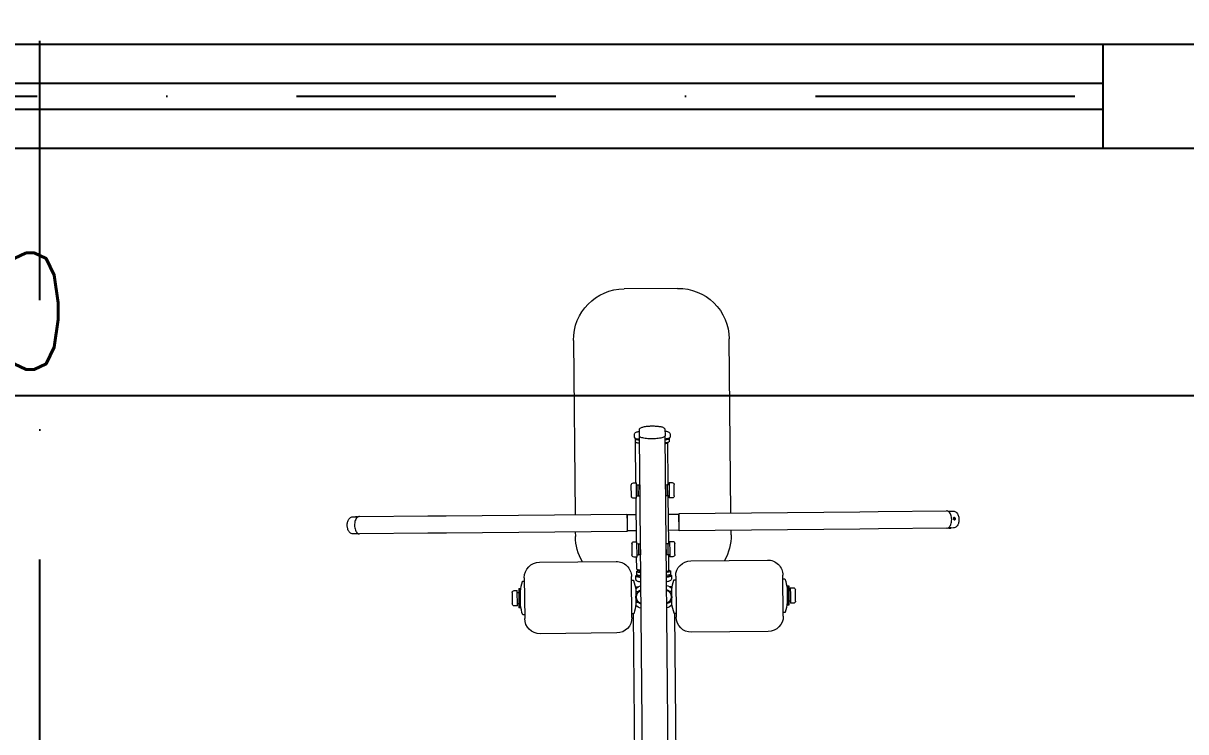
# Model space of a CAD drawing. Extents: x -32840 to 422982, y 280745 to 888746.
# Drawn here: x 218509 to 220750, y 401306 to 402672 of the extents above; entities that cross this region are included whole.
import ezdxf

# ---------------------------------------------------------------- set-up
doc = ezdxf.new("R2010")
doc.units = 0
doc.header["$LTSCALE"] = 1000
doc.header["$PDMODE"] = 3
for name, pattern in [('CONTINOUS', [0]), ('DASHDOT', [1, 0.5, -0.25, 0, -0.25]), ('HIDDEN', [0.375, 0.25, -0.125])]:
    doc.linetypes.add(name, pattern=pattern)
doc.layers.get('Defpoints').update_dxf_attribs({"linetype": 'HIDDEN'})
for name, color, linetype in [('a-dim', 3, 'Continuous'), ('A-GRID', 31, 'DASHDOT'), ('A-GRID NO', 40, 'CONTINOUS'), ('A-WALL', 7, 'CONTINOUS'), ('a-win', 1, 'Continuous')]:
    doc.layers.add(name, color=color, linetype=linetype)
doc.layers.add('A-FUR', color=33, linetype='Continuous', plot=False, transparency=0.5)
doc.styles.add('ROMANS', font='romans.shx', dxfattribs={"width": 0.8})
doc.dimstyles.new('dim-1', dxfattribs={"dimscale": 100, "dimtxt": 2.25, "dimasz": 1, "dimexe": 1, "dimexo": 1, "dimgap": 0.5, "dimtad": 1, "dimdec": 0, "dimzin": 3, "dimdsep": 46, "dimtxsty": 'ROMANS', "dimblk": 'ARCHTICK', "dimcen": 0.0625, "dimdle": 1, "dimclrd": 256, "dimclre": 256, "dimclrt": 6, "dimadec": 0, "dimazin": 0, "dimtfac": 1, "dimtdec": 0, "dimtix": 1, "dimtmove": 1, "dimatfit": 3, "dimfxl": 1, "dimfrac": 2, "dimtolj": 1, "dimtzin": 3, "dimarcsym": 0})

# ---------------------------------------------------------------- blocks, each defined once
blk = doc.blocks.new('_ArchTick')
at = {"color": 0, "linetype": 'ByBlock', "const_width": 0.15}
blk.add_lwpolyline([(-0.5, -0.5), (0.5, 0.5)], dxfattribs=at)
blk = doc.blocks.new('*D2507')
at = {"layer": 'a-dim', "lineweight": -2, "transparency": 16777216}
for p, q in [((213890.6, 402331.2), (213890.6, 401854)), ((222690.6, 402331.2), (222690.6, 401854)), ((213790.6, 401954), (222790.6, 401954))]:
    blk.add_line(p, q, dxfattribs=at)
at = {"layer": 'Defpoints', "color": 0, "transparency": 16777216}
for p in [(213890.6, 402431.2), (222690.6, 402431.2), (222690.6, 401954)]:
    blk.add_point(p, dxfattribs=at)
at = {"layer": 'a-dim', "lineweight": -2, "transparency": 16777216, "xscale": 100, "yscale": 100, "zscale": 100, "rotation": 180}
blk.add_blockref('_ArchTick', (213890.6, 401954), dxfattribs=at)
at = {"layer": 'a-dim', "lineweight": -2, "transparency": 16777216, "xscale": 100, "yscale": 100, "zscale": 100}
blk.add_blockref('_ArchTick', (222690.6, 401954), dxfattribs=at)
at = {"layer": 'a-dim', "color": 6, "transparency": 16777216, "insert": (218290.6, 402116.5), "char_height": 225, "attachment_point": 5, "style": 'ROMANS'}
blk.add_mtext('\\A1;8800', dxfattribs=at)
blk = doc.blocks.new('REC-GYMJ-06')
at = {"linetype": 'Continuous', "lineweight": 15}
for p, q in [((488.763, -690.439), (492.897, -690.439)), ((484.826, -707.808), (484.826, -694.376)), ((496.834, -694.376), (496.834, -707.808)), ((489.451, -701.684), (489.451, -701.914)), ((489.846, -701.31), (489.846, -701.738)), ((489.846, -701.738), (489.846, -701.815)), ((489.846, -741.118), (489.846, -701.815)), ((491.814, -701.738), (491.814, -701.31)), ((491.814, -701.815), (491.814, -701.738)), ((491.814, -741.118), (491.814, -701.815)), ((492.209, -701.914), (492.209, -701.684)), ((489.531, -702.026), (489.531, -702.257)), ((489.605, -702.001), (489.605, -702.026)), ((489.669, -702.334), (489.669, -705.57)), ((492.055, -702.026), (492.055, -702.001)), ((492.129, -702.257), (492.129, -702.026)), ((492.129, -705.416), (492.129, -702.257)), ((489.573, -705.416), (489.338, -705.416)), ((489.573, -705.416), (489.573, -706.599)), ((492.322, -705.416), (492.087, -705.416)), ((492.087, -706.599), (492.087, -705.416)), ((489.178, -705.863), (489.178, -705.576)), ((489.178, -706.437), (489.178, -705.863)), ((489.688, -705.57), (489.573, -705.57)), ((489.688, -705.57), (489.688, -705.57)), ((489.688, -706.445), (489.688, -705.57)), ((489.708, -705.574), (489.688, -705.594)), ((489.826, -705.574), (489.708, -705.574)), ((489.708, -705.574), (489.708, -706.44)), ((489.846, -705.594), (489.826, -705.574)), ((489.826, -706.44), (489.826, -705.574)), ((491.834, -705.574), (491.814, -705.594)), ((491.952, -705.574), (491.834, -705.574)), ((491.834, -705.574), (491.834, -706.44)), ((491.972, -705.594), (491.952, -705.574)), ((491.952, -706.44), (491.952, -705.574)), ((492.087, -705.57), (491.972, -705.57)), ((491.972, -705.57), (491.972, -706.445)), ((492.482, -706.436), (492.482, -705.577)), ((489.338, -706.599), (489.573, -706.599)), ((489.573, -706.445), (489.688, -706.445)), ((489.669, -706.445), (489.669, -710.104)), ((489.688, -706.42), (489.708, -706.44)), ((489.708, -706.44), (489.826, -706.44)), ((489.826, -706.44), (489.846, -706.42)), ((491.814, -706.42), (491.834, -706.44)), ((491.834, -706.44), (491.952, -706.44)), ((491.952, -706.44), (491.972, -706.42)), ((491.972, -706.445), (492.087, -706.445)), ((492.087, -706.599), (492.322, -706.599)), ((492.129, -709.95), (492.129, -706.599)), ((492.435, -706.436), (492.435, -706.437)), ((468.1, -707.828), (467.671, -707.828)), ((473.457, -707.808), (468.193, -707.808)), ((474.884, -707.808), (473.457, -707.808)), ((488.822, -707.808), (474.884, -707.808)), ((488.822, -708.478), (488.822, -707.808)), ((488.862, -707.852), (488.822, -707.891)), ((489.669, -707.852), (488.862, -707.852)), ((488.862, -707.852), (488.862, -709.104)), ((492.799, -707.852), (492.129, -707.852)), ((492.838, -707.891), (492.799, -707.852)), ((492.799, -709.104), (492.799, -707.852)), ((506.776, -707.808), (492.838, -707.808)), ((492.838, -707.808), (492.838, -708.478)), ((508.203, -707.808), (506.776, -707.808)), ((513.467, -707.808), (508.203, -707.808)), ((513.609, -707.828), (513.56, -707.828)), ((513.738, -707.828), (513.609, -707.828)), ((513.776, -707.828), (513.738, -707.828)), ((513.989, -707.828), (513.776, -707.828)), ((513.776, -707.83), (513.776, -707.828)), ((467.561, -708.376), (467.557, -708.439)), ((467.557, -708.439), (467.6, -708.471)), ((467.557, -708.439), (467.591, -708.446)), ((467.608, -708.345), (467.561, -708.376)), ((467.561, -708.376), (467.595, -708.383)), ((467.587, -708.496), (467.612, -708.501)), ((467.595, -708.383), (467.591, -708.446)), ((467.591, -708.446), (467.613, -708.462)), ((467.629, -708.36), (467.595, -708.383)), ((467.6, -708.471), (467.647, -708.439)), ((467.651, -708.376), (467.608, -708.345)), ((467.624, -708.32), (467.62, -708.319)), ((467.647, -708.439), (467.651, -708.376)), ((488.822, -709.147), (488.822, -708.478)), ((492.838, -708.478), (492.838, -709.147)), ((467.671, -709.128), (467.886, -709.128)), ((467.845, -709.116), (467.844, -709.118)), ((467.856, -709.124), (467.872, -709.126)), ((467.898, -709.117), (467.871, -709.12)), ((467.871, -709.12), (467.907, -709.127)), ((467.961, -709.12), (467.898, -709.117)), ((467.907, -709.127), (467.908, -709.118)), ((467.907, -709.127), (467.97, -709.131)), ((467.997, -709.127), (467.961, -709.12)), ((467.97, -709.131), (467.971, -709.122)), ((467.97, -709.131), (467.997, -709.127)), ((468.024, -709.13), (468.024, -709.127)), ((468.026, -709.128), (468.1, -709.128)), ((468.193, -709.147), (473.457, -709.147)), ((473.457, -709.147), (474.884, -709.147)), ((474.884, -709.147), (488.822, -709.147)), ((484.826, -709.495), (484.826, -709.147)), ((488.822, -709.064), (488.862, -709.104)), ((488.862, -709.104), (489.669, -709.104)), ((492.129, -709.104), (492.799, -709.104)), ((492.799, -709.104), (492.838, -709.064)), ((492.838, -709.147), (506.776, -709.147)), ((496.834, -709.147), (496.834, -709.495)), ((506.776, -709.147), (508.203, -709.147)), ((508.203, -709.147), (513.467, -709.147)), ((513.56, -709.128), (513.989, -709.128)), ((489.178, -710.973), (489.178, -710.149)), ((489.225, -710.121), (489.225, -710.11)), ((489.225, -710.149), (489.225, -710.135)), ((489.573, -709.95), (489.338, -709.95)), ((489.573, -709.95), (489.573, -710.787)), ((489.688, -710.104), (489.573, -710.104)), ((489.573, -710.787), (489.573, -711.133)), ((489.688, -710.753), (489.688, -710.104)), ((489.708, -710.109), (489.688, -710.128)), ((489.688, -710.979), (489.688, -710.753)), ((489.826, -710.109), (489.708, -710.109)), ((489.708, -710.109), (489.708, -710.975)), ((489.846, -710.128), (489.826, -710.109)), ((489.826, -710.975), (489.826, -710.109)), ((491.834, -710.109), (491.814, -710.128)), ((491.952, -710.109), (491.834, -710.109)), ((491.834, -710.109), (491.834, -710.975)), ((491.972, -710.128), (491.952, -710.109)), ((491.952, -710.975), (491.952, -710.109)), ((492.087, -710.104), (491.972, -710.104)), ((491.972, -710.104), (491.972, -710.979)), ((492.322, -709.95), (492.087, -709.95)), ((492.087, -711.133), (492.087, -709.95)), ((492.435, -710.149), (492.435, -710.11)), ((492.482, -710.149), (492.482, -710.972)), ((487.946, -711.463), (482.04, -711.463)), ((489.338, -711.133), (489.573, -711.133)), ((489.573, -710.979), (489.688, -710.979)), ((489.669, -710.979), (489.669, -712.21)), ((489.688, -710.955), (489.708, -710.975)), ((489.708, -710.975), (489.826, -710.975)), ((489.826, -710.975), (489.846, -710.955)), ((491.814, -710.955), (491.834, -710.975)), ((491.834, -710.975), (491.952, -710.975)), ((491.952, -710.975), (491.972, -710.955)), ((491.972, -710.979), (492.087, -710.979)), ((492.087, -711.133), (492.322, -711.133)), ((492.129, -712.056), (492.129, -711.133)), ((499.62, -711.463), (493.715, -711.463)), ((489.451, -712.591), (489.451, -712.821)), ((489.525, -712.591), (489.525, -712.615)), ((489.531, -712.248), (489.531, -712.479)), ((489.605, -712.537), (489.605, -712.591)), ((489.678, -712.228), (489.717, -712.265)), ((491.944, -712.226), (491.982, -712.19)), ((491.992, -712.172), (491.992, -712.132)), ((492.055, -712.591), (492.055, -712.537)), ((492.129, -712.479), (492.129, -712.248)), ((492.135, -712.615), (492.135, -712.591)), ((492.209, -712.821), (492.209, -712.591)), ((480.515, -713.471), (480.417, -713.471)), ((480.417, -713.471), (480.417, -714.967)), ((480.515, -713.471), (480.515, -714.967)), ((480.839, -712.92), (480.724, -712.92)), ((480.859, -715.794), (480.859, -712.644)), ((489.127, -712.644), (489.127, -715.794)), ((489.262, -712.92), (489.146, -712.92)), ((489.637, -713.432), (489.401, -713.432)), ((492.259, -713.432), (492.023, -713.432)), ((492.514, -712.92), (492.399, -712.92)), ((492.534, -715.794), (492.534, -712.644)), ((500.801, -712.644), (500.801, -715.794)), ((500.936, -712.92), (500.821, -712.92)), ((501.244, -713.471), (501.145, -713.471)), ((501.145, -713.471), (501.145, -714.967)), ((501.244, -713.471), (501.244, -714.967)), ((479.906, -714.648), (479.906, -713.789)), ((480.302, -713.627), (480.066, -713.627)), ((480.302, -713.627), (480.302, -714.151)), ((480.417, -713.781), (480.302, -713.781)), ((480.302, -714.151), (480.302, -714.81)), ((480.546, -713.794), (480.515, -713.825)), ((480.546, -713.687), (480.546, -714.75)), ((489.439, -714.75), (489.439, -713.687)), ((489.641, -713.786), (489.439, -713.786)), ((492.221, -713.786), (492.019, -713.786)), ((492.221, -713.687), (492.221, -714.75)), ((501.114, -714.75), (501.114, -713.687)), ((501.145, -713.825), (501.114, -713.794)), ((501.359, -713.781), (501.244, -713.781)), ((501.594, -713.627), (501.359, -713.627)), ((501.359, -714.81), (501.359, -713.627)), ((501.754, -713.787), (501.754, -714.219)), ((501.754, -714.219), (501.754, -714.65)), ((479.954, -714.648), (479.954, -714.648)), ((480.066, -714.81), (480.302, -714.81)), ((480.302, -714.656), (480.417, -714.656)), ((480.417, -714.967), (480.515, -714.967)), ((480.515, -714.613), (480.546, -714.644)), ((489.439, -714.652), (489.641, -714.652)), ((492.019, -714.652), (492.221, -714.652)), ((501.114, -714.644), (501.145, -714.613)), ((501.145, -714.967), (501.244, -714.967)), ((501.244, -714.656), (501.359, -714.656)), ((501.359, -714.81), (501.594, -714.81)), ((480.724, -715.518), (480.839, -715.518)), ((489.146, -715.518), (489.262, -715.518)), ((489.255, -715.518), (489.255, -732.014)), ((492.399, -715.518), (492.514, -715.518)), ((492.405, -732.014), (492.405, -715.518)), ((500.821, -715.518), (500.936, -715.518)), ((482.04, -716.975), (487.946, -716.975)), ((493.715, -716.975), (499.62, -716.975))]:
    blk.add_line(p, q, dxfattribs=at)
at = {"linetype": 'Continuous', "lineweight": 15, "flags": 128}
for points in [[(489.846, -701.44), (489.829, -701.442), (489.779, -701.448), (489.73, -701.456), (489.683, -701.466), (489.64, -701.478), (489.598, -701.494), (489.556, -701.514), (489.52, -701.54), (489.492, -701.569), (489.47, -701.604), (489.455, -701.646), (489.452, -701.684)], [(489.846, -701.815), (489.853, -701.841), (489.875, -701.866), (489.91, -701.891), (489.959, -701.914), (490.02, -701.936), (490.093, -701.957), (490.177, -701.975), (490.271, -701.991), (490.373, -702.004), (490.481, -702.015), (490.595, -702.022), (490.712, -702.027), (490.83, -702.029), (490.949, -702.027), (491.066, -702.022), (491.179, -702.015), (491.288, -702.004), (491.389, -701.991), (491.483, -701.975), (491.567, -701.957), (491.64, -701.936), (491.702, -701.914), (491.75, -701.891), (491.786, -701.866), (491.807, -701.841), (491.814, -701.815)], [(489.846, -701.815), (489.853, -701.841), (489.875, -701.866), (489.91, -701.891), (489.959, -701.914), (490.02, -701.936), (490.093, -701.957), (490.177, -701.975), (490.271, -701.991), (490.373, -702.004), (490.481, -702.015), (490.595, -702.022), (490.712, -702.027), (490.83, -702.029), (490.949, -702.027), (491.066, -702.022), (491.179, -702.015), (491.288, -702.004), (491.389, -701.991), (491.483, -701.975), (491.567, -701.957), (491.64, -701.936), (491.702, -701.914), (491.75, -701.891), (491.786, -701.866), (491.807, -701.841), (491.814, -701.815)], [(490.83, -701.034), (490.718, -701.036), (490.674, -701.037), (490.602, -701.041), (490.529, -701.045), (490.454, -701.052), (490.38, -701.06), (490.308, -701.07), (490.239, -701.081), (490.175, -701.094), (490.115, -701.108), (490.062, -701.123), (490.014, -701.14), (489.971, -701.158), (489.934, -701.178), (489.901, -701.202), (489.875, -701.23), (489.856, -701.26), (489.847, -701.294), (489.847, -701.31)], [(491.813, -701.309), (491.813, -701.289), (491.801, -701.254), (491.779, -701.222), (491.747, -701.192), (491.707, -701.167), (491.665, -701.147), (491.615, -701.128), (491.558, -701.111), (491.494, -701.095), (491.422, -701.081), (491.346, -701.069), (491.264, -701.058), (491.181, -701.05), (491.099, -701.043), (491.023, -701.039), (490.964, -701.037), (490.896, -701.035), (490.83, -701.034)], [(492.208, -701.685), (492.209, -701.677), (492.201, -701.63), (492.18, -701.585), (492.153, -701.552), (492.119, -701.524), (492.075, -701.499), (492.028, -701.481), (491.97, -701.465), (491.909, -701.452), (491.838, -701.442), (491.814, -701.44)], [(489.84, -702.035), (489.819, -702.033), (489.738, -702.024), (489.664, -702.013), (489.599, -701.999), (489.545, -701.983), (489.502, -701.966), (489.472, -701.947), (489.455, -701.928), (489.451, -701.914)], [(489.531, -702.257), (489.532, -702.264), (489.545, -702.283), (489.572, -702.301), (489.613, -702.317), (489.666, -702.332), (489.731, -702.345), (489.804, -702.355)], [(489.561, -701.989), (489.551, -701.996), (489.534, -702.014), (489.532, -702.033), (489.545, -702.052), (489.572, -702.07), (489.613, -702.087), (489.666, -702.102), (489.731, -702.114), (489.804, -702.125)], [(489.605, -702.026), (489.612, -702.043), (489.633, -702.06), (489.667, -702.075), (489.713, -702.089), (489.77, -702.101), (489.835, -702.11), (489.846, -702.111)], [(489.846, -702.403), (489.835, -702.401), (489.778, -702.391), (489.732, -702.379), (489.697, -702.365), (489.676, -702.35), (489.669, -702.334)], [(491.814, -702.111), (491.859, -702.106), (491.92, -702.095), (491.972, -702.082), (492.012, -702.068), (492.039, -702.052), (492.053, -702.035), (492.055, -702.026)], [(491.814, -702.36), (491.886, -702.352), (491.954, -702.341), (492.013, -702.328), (492.061, -702.313), (492.097, -702.296), (492.12, -702.278), (492.129, -702.26), (492.129, -702.257)], [(492.209, -701.914), (492.209, -701.919), (492.198, -701.939), (492.174, -701.958), (492.137, -701.975), (492.088, -701.992), (492.028, -702.007), (491.958, -702.019), (491.88, -702.029), (491.821, -702.035)], [(491.856, -702.125), (491.93, -702.114), (491.994, -702.102), (492.047, -702.087), (492.088, -702.07), (492.116, -702.052), (492.128, -702.033), (492.126, -702.014), (492.11, -701.996), (492.099, -701.989)], [(491.856, -702.355), (491.93, -702.345), (491.994, -702.332), (492.047, -702.317), (492.088, -702.301), (492.116, -702.283), (492.128, -702.264), (492.129, -702.257)], [(467.669, -707.828), (467.611, -707.834), (467.549, -707.854), (467.495, -707.883), (467.445, -707.922), (467.399, -707.971), (467.359, -708.028), (467.326, -708.091), (467.298, -708.157), (467.277, -708.225), (467.262, -708.295), (467.253, -708.347), (467.248, -708.399), (467.245, -708.478)], [(467.805, -708.478), (467.809, -708.38), (467.821, -708.285), (467.841, -708.194), (467.869, -708.108), (467.904, -708.031), (467.945, -707.963), (467.991, -707.906), (468.041, -707.862), (468.095, -707.83), (468.15, -707.812), (468.193, -707.808)], [(513.467, -707.808), (513.51, -707.812), (513.566, -707.83), (513.619, -707.862), (513.67, -707.906), (513.716, -707.963), (513.757, -708.031), (513.791, -708.108), (513.819, -708.194), (513.839, -708.285), (513.852, -708.38), (513.856, -708.478)], [(514.415, -708.478), (514.411, -708.388), (514.407, -708.351), (514.398, -708.292), (514.385, -708.233), (514.367, -708.172), (514.344, -708.112), (514.316, -708.055), (514.283, -708.002), (514.245, -707.953), (514.202, -707.911), (514.155, -707.876), (514.103, -707.85), (514.048, -707.834), (513.989, -707.828), (513.986, -707.828)], [(467.245, -708.478), (467.249, -708.568), (467.253, -708.604), (467.262, -708.663), (467.275, -708.723), (467.293, -708.783), (467.316, -708.843), (467.344, -708.9), (467.377, -708.954), (467.415, -709.002), (467.458, -709.044), (467.505, -709.079), (467.557, -709.105), (467.613, -709.122), (467.667, -709.127)], [(467.614, -708.314), (467.587, -708.319), (467.562, -708.334), (467.542, -708.357), (467.529, -708.387), (467.526, -708.418), (467.532, -708.448), (467.546, -708.474), (467.568, -708.493), (467.593, -708.502), (467.602, -708.503), (467.627, -708.498), (467.65, -708.482), (467.667, -708.458), (467.678, -708.429), (467.682, -708.397), (467.677, -708.367), (467.665, -708.342), (467.646, -708.323), (467.622, -708.315), (467.614, -708.314)], [(467.609, -708.318), (467.637, -708.325), (467.66, -708.344), (467.674, -708.373), (467.677, -708.408), (467.67, -708.442), (467.652, -708.471), (467.627, -708.49), (467.598, -708.497), (467.57, -708.49), (467.548, -708.471), (467.533, -708.442), (467.53, -708.408), (467.538, -708.373), (467.556, -708.344), (467.581, -708.325), (467.609, -708.318)], [(468.193, -709.147), (468.15, -709.143), (468.095, -709.125), (468.041, -709.094), (467.991, -709.049), (467.945, -708.992), (467.904, -708.924), (467.869, -708.847), (467.841, -708.762), (467.821, -708.671), (467.809, -708.575), (467.805, -708.478)], [(513.856, -708.478), (513.852, -708.575), (513.839, -708.671), (513.819, -708.762), (513.791, -708.847), (513.757, -708.924), (513.716, -708.992), (513.67, -709.049), (513.619, -709.094), (513.566, -709.125), (513.51, -709.143), (513.467, -709.147)], [(513.984, -709.127), (513.989, -709.128), (514.049, -709.122), (514.111, -709.102), (514.165, -709.073), (514.215, -709.033), (514.261, -708.984), (514.301, -708.927), (514.335, -708.864), (514.362, -708.798), (514.383, -708.73), (514.399, -708.661), (514.407, -708.609), (514.412, -708.556), (514.415, -708.478)], [(468.028, -709.127), (468.028, -709.127), (468.018, -709.125), (468.012, -709.124), (467.99, -709.12), (467.962, -709.115), (467.93, -709.11), (467.899, -709.107), (467.872, -709.107), (467.852, -709.109), (467.841, -709.113), (467.841, -709.118), (467.851, -709.123), (467.856, -709.124), (467.856, -709.124)], [(467.883, -709.114), (467.915, -709.115), (467.95, -709.117), (467.983, -709.12), (468.008, -709.124), (468.022, -709.128), (468.023, -709.131), (468.01, -709.133), (467.986, -709.134), (467.953, -709.133), (467.918, -709.131), (467.886, -709.128), (467.86, -709.124), (467.846, -709.12), (467.846, -709.117), (467.859, -709.115), (467.883, -709.114)], [(489.561, -712.517), (489.546, -712.521), (489.503, -712.539), (489.472, -712.557), (489.455, -712.576), (489.452, -712.596), (489.462, -712.616), (489.486, -712.635), (489.523, -712.653), (489.572, -712.669), (489.633, -712.684), (489.702, -712.696), (489.78, -712.706), (489.846, -712.712)], [(489.591, -712.531), (489.558, -712.545), (489.53, -712.563), (489.516, -712.582), (489.516, -712.601), (489.53, -712.619), (489.558, -712.637), (489.6, -712.654), (489.654, -712.669), (489.718, -712.682), (489.791, -712.692), (489.846, -712.698)], [(489.525, -712.591), (489.532, -712.573), (489.553, -712.555), (489.588, -712.538), (489.598, -712.534)], [(489.846, -712.695), (489.835, -712.694), (489.76, -712.685), (489.692, -712.674), (489.634, -712.66), (489.588, -712.645), (489.553, -712.628), (489.532, -712.61), (489.525, -712.591)], [(489.531, -712.479), (489.532, -712.486), (489.545, -712.505), (489.572, -712.523), (489.613, -712.539), (489.666, -712.554), (489.731, -712.567), (489.804, -712.577)], [(489.669, -712.172), (489.626, -712.184), (489.582, -712.2), (489.551, -712.218), (489.534, -712.236), (489.532, -712.255), (489.545, -712.274), (489.572, -712.292), (489.613, -712.309), (489.666, -712.324), (489.731, -712.337), (489.804, -712.347)], [(489.846, -712.676), (489.835, -712.675), (489.77, -712.666), (489.713, -712.654), (489.667, -712.64), (489.633, -712.625), (489.612, -712.608), (489.605, -712.591)], [(489.669, -712.21), (489.676, -712.226), (489.697, -712.241), (489.732, -712.255), (489.778, -712.267), (489.835, -712.278), (489.846, -712.279)], [(491.814, -712.159), (491.886, -712.151), (491.954, -712.14), (492.013, -712.127), (492.061, -712.112), (492.097, -712.095), (492.12, -712.078), (492.129, -712.059), (492.129, -712.056)], [(491.814, -712.241), (491.825, -712.239), (491.882, -712.229), (491.929, -712.217), (491.963, -712.203), (491.984, -712.187), (491.992, -712.172)], [(491.814, -712.712), (491.883, -712.706), (491.96, -712.696), (492.03, -712.683), (492.09, -712.669), (492.139, -712.652), (492.175, -712.634), (492.199, -712.615), (492.209, -712.595), (492.205, -712.576), (492.187, -712.557), (492.156, -712.538), (492.112, -712.521), (492.099, -712.517)], [(491.814, -712.698), (491.888, -712.69), (491.959, -712.679), (492.021, -712.666), (492.072, -712.65), (492.11, -712.633), (492.135, -712.615), (492.146, -712.596), (492.143, -712.577), (492.125, -712.558), (492.093, -712.541), (492.069, -712.531)], [(492.063, -712.534), (492.073, -712.538), (492.107, -712.555), (492.128, -712.573), (492.135, -712.591), (492.128, -712.61), (492.107, -712.628), (492.073, -712.645), (492.026, -712.66), (491.968, -712.674), (491.901, -712.685), (491.825, -712.694), (491.814, -712.695)], [(492.055, -712.591), (492.053, -712.6), (492.039, -712.616), (492.012, -712.632), (491.972, -712.647), (491.92, -712.66), (491.859, -712.671), (491.814, -712.676)], [(491.856, -712.347), (491.93, -712.337), (491.994, -712.324), (492.047, -712.309), (492.088, -712.292), (492.116, -712.274), (492.128, -712.255), (492.126, -712.236), (492.11, -712.218), (492.079, -712.2), (492.034, -712.184), (491.992, -712.172)], [(491.856, -712.577), (491.93, -712.567), (491.994, -712.554), (492.047, -712.539), (492.088, -712.523), (492.116, -712.505), (492.128, -712.486), (492.129, -712.479)], [(489.452, -712.821), (489.451, -712.829), (489.46, -712.875), (489.48, -712.92), (489.507, -712.953), (489.541, -712.981), (489.586, -713.006), (489.632, -713.025), (489.69, -713.041), (489.751, -713.053), (489.822, -713.063), (489.846, -713.065)], [(491.814, -713.065), (491.831, -713.064), (491.882, -713.057), (491.93, -713.049), (491.977, -713.039), (492.021, -713.027), (492.063, -713.012), (492.104, -712.991), (492.14, -712.965), (492.168, -712.936), (492.191, -712.901), (492.205, -712.859), (492.208, -712.821)]]:
    blk.add_lwpolyline(points, dxfattribs=at)
at = {"linetype": 'Continuous', "lineweight": 15}
for centre, radius, start, end in [((488.763, -694.376), 3.937, 90, 180), ((492.897, -694.376), 3.937, 0, 90), ((489.809, -702.176), 0.0512, 44.31649, 96.04295), ((489.809, -702.406), 0.0512, 44.30407, 96.04403), ((491.851, -702.176), 0.0512, 83.95705, 135.68351), ((491.851, -702.406), 0.0512, 83.95597, 135.69593), ((489.338, -705.576), 0.16, 90, 180), ((492.322, -705.576), 0.16, 0, 90), ((489.338, -706.439), 0.16, 180, 270), ((492.322, -706.439), 0.16, 270, 0), ((513.902, -703.443), 4.395, 266.17653, 267.89118), ((513.752, -707.76), 0.0753, 261.23124, 292.14069), ((488.763, -709.495), 3.937, 180, 210), ((492.897, -709.495), 3.937, 330, 0), ((489.338, -710.11), 0.16, 90, 180), ((492.322, -710.11), 0.16, 0, 90), ((482.04, -712.644), 1.181, 90, 180), ((487.946, -712.644), 1.181, 0, 90), ((489.338, -710.973), 0.16, 180, 270), ((492.322, -710.973), 0.16, 270, 0), ((493.715, -712.644), 1.181, 90, 180), ((499.62, -712.644), 1.181, 0, 90), ((489.872, -712.01), 0.298, 238.56437, 264.97001), ((489.809, -712.398), 0.0512, 44.31649, 96.04295), ((489.809, -712.628), 0.0512, 44.31649, 96.04295), ((491.788, -711.972), 0.298, 275.02999, 301.43563), ((491.851, -712.398), 0.0512, 83.95705, 135.68351), ((491.851, -712.628), 0.0512, 83.95705, 135.68351), ((484.885, -714.208), 4.37, 163.04962, 173.13111), ((480.724, -712.939), 0.0197, 90, 163.04962), ((480.839, -712.939), 0.0197, 0, 90), ((489.146, -712.939), 0.0197, 90, 180), ((489.262, -712.939), 0.0197, 16.95038, 90), ((485.1, -714.208), 4.37, 6.86889, 16.95038), ((490.043, -714.219), 0.886, 102.83959, 134.16649), ((491.618, -714.219), 0.886, 45.83351, 77.16041), ((496.56, -714.208), 4.37, 163.04962, 173.13111), ((492.399, -712.939), 0.0197, 90, 163.04962), ((492.514, -712.939), 0.0197, 0, 90), ((500.821, -712.939), 0.0197, 90, 180), ((500.936, -712.939), 0.0197, 16.95038, 90), ((496.775, -714.208), 4.37, 6.86889, 16.95038), ((480.066, -713.787), 0.16, 90, 180), ((480.566, -713.687), 0.0197, 173.13111, 180), ((489.419, -713.687), 0.0197, 0, 6.86889), ((490.043, -714.219), 0.591, 109.47122, 250.52878), ((490.043, -714.219), 0.551, 110.92483, 249.07517), ((491.618, -714.219), 0.591, 289.47122, 70.52878), ((491.618, -714.219), 0.551, 290.92483, 69.07517), ((492.241, -713.687), 0.0197, 173.13111, 180), ((501.094, -713.687), 0.0197, 0, 6.86889), ((501.594, -713.787), 0.16, 0, 90), ((480.066, -714.65), 0.16, 180, 270), ((480.566, -714.75), 0.0197, 180, 186.86889), ((484.885, -714.23), 4.37, 186.86889, 196.95038), ((485.1, -714.23), 4.37, 343.04962, 353.13111), ((490.043, -714.219), 0.886, 225.83351, 257.16041), ((489.419, -714.75), 0.0197, 353.13111, 0), ((491.618, -714.219), 0.886, 282.83959, 314.16649), ((492.241, -714.75), 0.0197, 180, 186.86889), ((496.56, -714.23), 4.37, 186.86889, 196.95038), ((496.775, -714.23), 4.37, 343.04962, 353.13111), ((501.094, -714.75), 0.0197, 353.13111, 0), ((501.594, -714.65), 0.16, 270, 0), ((480.724, -715.498), 0.0197, 196.95038, 270), ((480.839, -715.498), 0.0197, 270, 0), ((482.04, -715.794), 1.181, 180, 270), ((487.946, -715.794), 1.181, 270, 0), ((489.146, -715.498), 0.0197, 180, 270), ((489.262, -715.498), 0.0197, 270, 343.04962), ((492.399, -715.498), 0.0197, 196.95038, 270), ((492.514, -715.498), 0.0197, 270, 0), ((493.715, -715.794), 1.181, 180, 270), ((499.62, -715.794), 1.181, 270, 0), ((500.821, -715.498), 0.0197, 180, 270), ((500.936, -715.498), 0.0197, 270, 343.04962)]:
    blk.add_arc(centre, radius, start, end, dxfattribs=at)
blk = doc.blocks.new('GR')
at = {"layer": 'A-GRID'}
for p, q in [((221117.9, 436985.3), (221117.9, 465812.4)), ((213612.2, 452380.4), (235577.6, 452380.4))]:
    blk.add_line(p, q, dxfattribs=at)

msp = doc.modelspace()

# ---------------------------------------------------------------- linework, layer by layer
at = {"layer": 'A-WALL'}
for p, q in [((220590.6, 402431.2), (220590.6, 402631.2)), ((220590.6, 402631.2), (221690.6, 402631.2)), ((220590.6, 402431.2), (221690.6, 402431.2))]:
    msp.add_line(p, q, dxfattribs=at)
at = {"layer": 'A-WALL', "flags": 128}
msp.add_lwpolyline([(213690.6, 402631.2), (222890.6, 402631.2), (222890.6, 401331.2), (238390.6, 401331.2), (238390.6, 409431.2), (242990.6, 409431.2)], dxfattribs=at)
at = {"layer": 'a-win'}
for p, q in [((213890.6, 402631.2), (220590.6, 402631.2)), ((213890.6, 402556.2), (220590.6, 402556.2)), ((213890.6, 402506.2), (220590.6, 402506.2)), ((213890.6, 402431.2), (220590.6, 402431.2))]:
    msp.add_line(p, q, dxfattribs=at)

# ---------------------------------------------------------------- block references
at = {"layer": 'A-FUR', "ltscale": 50, "xscale": -25, "yscale": 25, "zscale": 25, "rotation": 0.5519246823164092}
msp.add_blockref('REC-GYMJ-06', (231822.7, 419538.5), dxfattribs=at)
at = {"layer": 'A-GRID NO'}
msp.add_blockref('GR', (-2577.2, -49849.1), dxfattribs=at)

# ---------------------------------------------------------------- dimensions: what is measured, and where the dimension line sits
at = {"layer": 'a-dim'}
dim = msp.add_linear_dim(base=(222690.6, 401954), p1=(213890.6, 402431.2), p2=(222690.6, 402431.2), dimstyle='dim-1', dxfattribs=at)
dim.commit()
dim.dimension.update_dxf_attribs({"geometry": '*D2507', "text_midpoint": (218290.6, 402116.5)})

doc.saveas('drawing.dxf')
